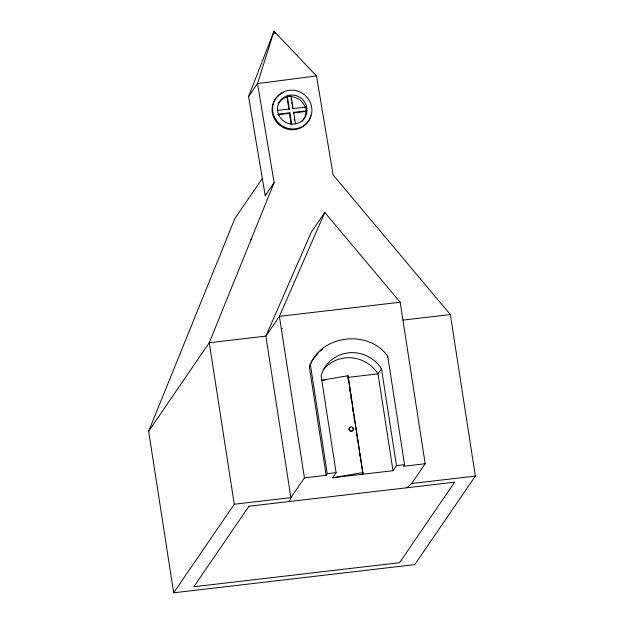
<?xml version="1.0" encoding="UTF-8"?>
<svg xmlns="http://www.w3.org/2000/svg" width="624" height="624" viewBox="0 0 624 624"><rect width="100%" height="100%" fill="white"/><g stroke="black" fill="none" stroke-linecap="round" stroke-linejoin="round"><path stroke-width="0.94" d="M321.438 380.266L348.013 375.734L353.262 411.068M348.013 375.734L362.911 473.39L359.791 453.258M316.493 75.925L273.998 31.2L257.486 83.593L248.555 96.634L265.208 195.663L274.139 182.621L257.486 83.593L316.493 75.925L333.146 174.954L450.341 314.566L475.348 476.081L414.734 564.634L173.659 592.8L148.652 431.285L234.835 218.595L262.322 178.433M248.555 96.634L273.998 31.2L275.457 33.712M289.31 501.509L290.885 497.632L304.418 477.851L279.412 316.337L324.8 212.456L400.163 302.227L425.17 463.741L411.629 483.522L406.739 487.796M265.208 195.663L265.933 193.885M274.139 182.621L209.266 342.724L148.652 431.285M304.418 477.851L326.149 475.309L309.364 366.865L312.398 360.266L318.248 353.012M309.364 366.865C320.151 334.721 368.495 328.903 387.746 356.226L404.539 464.669L403.432 466.284L425.17 463.741M278.171 103.81A14.929 14.375 34.4 0 1 286.985 97.149L287.375 96.58L291.182 96.135L293.108 108.576L305.659 107.11L306.244 110.885L305.854 111.454A14.929 14.375 34.4 0 1 301.759 121.688M289.279 96.361L288.865 96.806M287.375 96.58L289.302 109.021L288.912 109.59L286.985 97.149M291.275 124.855L289.497 113.365L289.887 112.796L278.296 114.153M305.659 107.11L305.269 107.679A14.929 14.375 34.4 0 0 290.792 96.704M324.8 212.456L311.259 232.229L265.879 336.11L290.885 497.632L234.265 504.239L173.659 592.8M387.013 357.295L387.746 356.226M381.49 368.784L378.011 373.862L393.003 470.691L332.631 477.742L336.102 472.664L321.11 375.835A33.797 32.557 34.4 0 1 348.286 352.849A33.797 32.557 34.4 0 1 381.49 368.784L396.474 465.613L393.003 470.691M349.042 429.491L349.339 429.07M353.223 429.008L353.512 428.579M326.149 475.309L327.257 473.702L310.471 365.251M320.377 351.094L322.499 349.175M332.631 477.742L363.004 472.563M277.711 110.378L289.302 109.021M306.244 110.885L293.693 112.351L295.472 123.841M277.906 114.722L289.497 113.365M293.303 112.921L305.854 111.454M251.191 239.249L250.965 239.803M400.163 302.227L279.412 316.337L265.879 336.11L209.266 342.724L234.265 504.239M281.299 328.505L282.485 328.372M403.042 320.089L450.341 314.566M322.358 380.359L325.19 380.032M327.257 473.702L336.102 472.664M396.474 465.613L404.539 464.669M411.629 483.522L475.348 476.081M353.558 412.987L353.855 414.905M354.151 416.824L356.382 431.207M356.678 433.118L359.494 451.339M348.122 379.298L347.825 377.387L378.011 373.862A33.797 32.557 34.4 0 0 323.279 369.814M349.76 389.852L350.056 391.763M350.353 393.682L350.649 395.6M350.945 397.519L351.242 399.438M352.872 409.984L353.168 411.895M353.465 413.813L353.761 415.732M354.058 417.651L354.354 419.57M355.399 426.278L355.696 428.197M356.585 433.945L356.881 435.864M357.178 437.783L357.474 439.702M359.697 454.085L360.001 455.996M360.298 457.915L360.594 459.833M362.224 470.379L362.817 474.217M291.088 98.615L291.385 100.534M291.681 102.445L291.977 104.364M292.274 106.275L292.57 108.194M294.193 118.669L294.489 120.58M289.887 112.796L291.665 124.285M273.998 31.2L274.287 33.103M310.814 115.627A19.89 19.157 34.4 0 1 280.441 125.837A19.89 19.157 34.4 0 1 280.808 93.865M281.533 93.436A19.89 19.157 34.4 0 1 283.811 92.344M352.778 428.002A2.137 2.059 34.4 0 1 352.303 431.028A2.137 2.059 34.4 0 1 349.276 430.186A2.137 2.059 34.4 0 1 350.282 427.315M248.953 506.228L193.846 586.739L399.524 562.715L454.631 482.196L248.953 506.228M274.279 116.727A19.89 19.157 34.4 0 0 308.123 121.563A19.89 19.157 34.4 0 0 294.427 90.363A19.89 19.157 34.4 0 0 274.279 116.727M278.764 114.941A14.929 14.375 34.4 0 0 304.169 118.568A14.929 14.375 34.4 0 0 293.888 95.144A14.929 14.375 34.4 0 0 278.764 114.941M349.487 429.593A2.137 2.059 34.4 0 0 353.129 430.115A2.137 2.059 34.4 0 0 351.655 426.761A2.137 2.059 34.4 0 0 349.487 429.593"/></g></svg>
